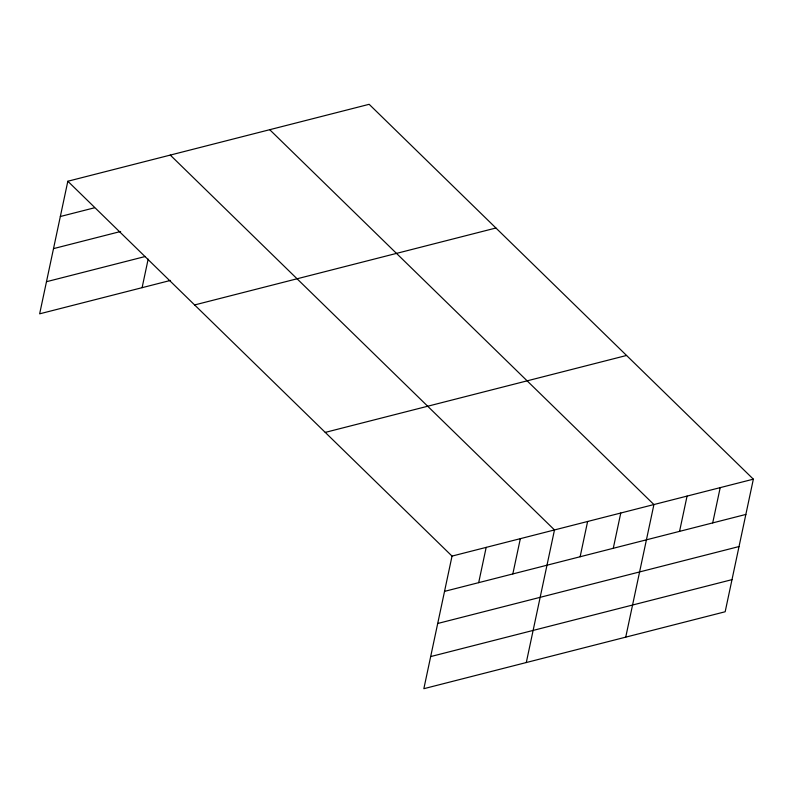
<?xml version="1.0" encoding="UTF-8"?>
<svg xmlns="http://www.w3.org/2000/svg" width="793" height="793" viewBox="0 0 793 793"><rect width="100%" height="100%" fill="white"/><g stroke="black" fill="none" stroke-linecap="round" stroke-linejoin="round"><path stroke-width="1.19" d="M67.831 181.24L452.03 556.101L423.849 688.691L725.169 611.76L753.35 479.17L369.151 104.309L67.831 181.24L39.65 313.83L170.505 280.425M142.096 287.681L148.162 259.133M478.685 582.657L486.178 547.378M512.833 573.934L520.337 538.665M526.294 662.542L554.485 529.942L170.277 155.081M580.129 556.755L587.623 521.477M613.276 548.29L620.77 513.021M625.736 637.146L653.918 504.556L269.719 129.695M679.561 531.36L687.065 496.091M712.709 522.904L720.203 487.626M60.337 216.509L94.486 207.796M53.508 248.625L120.635 231.487M46.48 281.713L145.387 256.466M194.622 304.948L495.932 228.007M325.249 432.393L626.559 355.462M452.03 556.101L753.35 479.17M444.536 591.37L745.856 514.439M437.706 623.486L739.026 546.555M430.678 656.574L731.989 579.643"/></g></svg>
